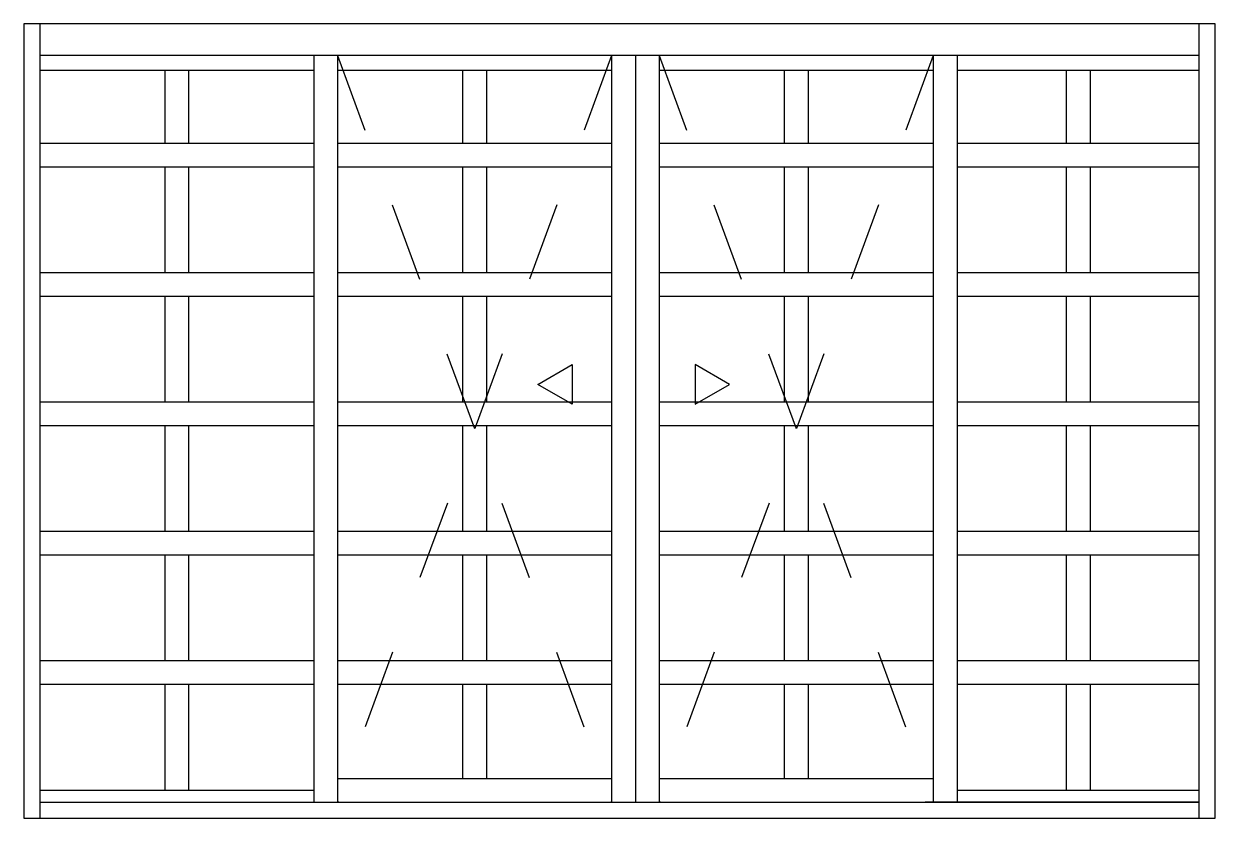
# Model space of a CAD drawing. Header units: millimetres. Extents: x 225.33 to 226.83, y 1295.66 to 1296.66.
import ezdxf

# ---------------------------------------------------------------- set-up
doc = ezdxf.new("R2010")
doc.units = ezdxf.units.MM
doc.header["$LTSCALE"] = 0.5
doc.linetypes.add('HIDDEN2', pattern=[0.1875, 0.125, -0.0625])
doc.layers.add('Gravia_Janelas', color=1, linetype='Continuous')
doc.layers.add('Gravia_Janelas_hidden2', color=1, linetype='HIDDEN2')

msp = doc.modelspace()

# ---------------------------------------------------------------- linework, layer by layer
at = {"layer": 'Gravia_Janelas', "color": 2}
for p, q in [((225.3335, 1296.6597), (225.3335, 1295.6597)), ((226.8335, 1296.6597), (225.3335, 1296.6597)), ((226.8335, 1295.6597), (226.8335, 1296.6597)), ((225.3335, 1295.6597), (226.8335, 1295.6597))]:
    msp.add_line(p, q, dxfattribs=at)
at = {"layer": 'Gravia_Janelas'}
for p, q in [((225.3535, 1296.6597), (225.3535, 1295.6597)), ((226.8135, 1295.6597), (226.8135, 1296.6597)), ((226.8135, 1296.6197), (225.3535, 1296.6197)), ((226.8135, 1296.6197), (225.3535, 1296.6197)), ((225.6985, 1296.6197), (225.6985, 1295.6797)), ((225.7285, 1296.6197), (225.7285, 1295.6797)), ((226.0735, 1296.6197), (226.0735, 1295.6797)), ((226.1035, 1296.6197), (226.1035, 1295.6797)), ((226.1335, 1296.6197), (226.1335, 1295.6797)), ((226.4785, 1296.6197), (226.4785, 1295.6797)), ((226.5085, 1296.6197), (226.5085, 1295.6797)), ((225.6985, 1296.6008), (225.3535, 1296.6008)), ((225.511, 1296.6008), (225.511, 1296.5091)), ((225.541, 1296.6008), (225.541, 1296.5091)), ((226.0735, 1296.6008), (225.7285, 1296.6008)), ((225.886, 1296.6008), (225.886, 1296.5091)), ((225.916, 1296.6008), (225.916, 1296.5091)), ((226.4785, 1296.6008), (226.1335, 1296.6008)), ((226.291, 1296.6008), (226.291, 1296.5091)), ((226.321, 1296.6008), (226.321, 1296.5091)), ((226.8135, 1296.6008), (226.5085, 1296.6008)), ((226.646, 1296.6008), (226.646, 1296.5091)), ((226.676, 1296.6008), (226.676, 1296.5091)), ((225.6985, 1296.5091), (225.3535, 1296.5091)), ((226.0735, 1296.5091), (225.7285, 1296.5091)), ((226.4785, 1296.5091), (226.1335, 1296.5091)), ((226.8135, 1296.5091), (226.5085, 1296.5091)), ((225.6985, 1296.4791), (225.3535, 1296.4791)), ((225.511, 1296.4791), (225.511, 1296.3463)), ((225.541, 1296.4791), (225.541, 1296.3463)), ((226.0735, 1296.4791), (225.7285, 1296.4791)), ((225.886, 1296.4791), (225.886, 1296.3463)), ((225.916, 1296.4791), (225.916, 1296.3463)), ((226.4785, 1296.4791), (226.1335, 1296.4791)), ((226.291, 1296.4791), (226.291, 1296.3463)), ((226.321, 1296.4791), (226.321, 1296.3463)), ((226.8135, 1296.4791), (226.5085, 1296.4791)), ((226.646, 1296.4791), (226.646, 1296.3463)), ((226.676, 1296.4791), (226.676, 1296.3463)), ((225.6985, 1296.3463), (225.3535, 1296.3463)), ((226.0735, 1296.3463), (225.7285, 1296.3463)), ((226.4785, 1296.3463), (226.1335, 1296.3463)), ((226.8135, 1296.3463), (226.5085, 1296.3463)), ((225.6985, 1296.3163), (225.3535, 1296.3163)), ((225.511, 1296.3163), (225.511, 1296.1835)), ((225.541, 1296.3163), (225.541, 1296.1835)), ((226.0735, 1296.3163), (225.7285, 1296.3163)), ((225.886, 1296.3163), (225.886, 1296.1835)), ((225.916, 1296.3163), (225.916, 1296.1835)), ((226.4785, 1296.3163), (226.1335, 1296.3163)), ((226.291, 1296.3163), (226.291, 1296.1835)), ((226.321, 1296.3163), (226.321, 1296.1835)), ((226.8135, 1296.3163), (226.5085, 1296.3163)), ((226.646, 1296.3163), (226.646, 1296.1835)), ((226.676, 1296.3163), (226.676, 1296.1835)), ((225.6985, 1296.1835), (225.3535, 1296.1835)), ((226.0735, 1296.1835), (225.7285, 1296.1835)), ((226.4785, 1296.1835), (226.1335, 1296.1835)), ((226.8135, 1296.1835), (226.5085, 1296.1835)), ((225.6985, 1296.1535), (225.3535, 1296.1535)), ((225.511, 1296.1535), (225.511, 1296.0207)), ((225.541, 1296.1535), (225.541, 1296.0207)), ((226.0735, 1296.1535), (225.7285, 1296.1535)), ((225.886, 1296.1535), (225.886, 1296.0207)), ((225.916, 1296.1535), (225.916, 1296.0207)), ((226.4785, 1296.1535), (226.1335, 1296.1535)), ((226.291, 1296.1535), (226.291, 1296.0207)), ((226.321, 1296.1535), (226.321, 1296.0207)), ((226.8135, 1296.1535), (226.5085, 1296.1535)), ((226.646, 1296.1535), (226.646, 1296.0207)), ((226.676, 1296.1535), (226.676, 1296.0207)), ((225.6985, 1296.0207), (225.3535, 1296.0207)), ((226.0735, 1296.0207), (225.7285, 1296.0207)), ((226.4785, 1296.0207), (226.1335, 1296.0207)), ((226.8135, 1296.0207), (226.5085, 1296.0207)), ((225.6985, 1295.9907), (225.3535, 1295.9907)), ((225.511, 1295.9907), (225.511, 1295.8579)), ((225.541, 1295.9907), (225.541, 1295.8579)), ((226.0735, 1295.9907), (225.7285, 1295.9907)), ((225.886, 1295.9907), (225.886, 1295.8579)), ((225.916, 1295.9907), (225.916, 1295.8579)), ((226.4785, 1295.9907), (226.1335, 1295.9907)), ((226.291, 1295.9907), (226.291, 1295.8579)), ((226.321, 1295.9907), (226.321, 1295.8579)), ((226.8135, 1295.9907), (226.5085, 1295.9907)), ((226.646, 1295.9907), (226.646, 1295.8579)), ((226.676, 1295.9907), (226.676, 1295.8579)), ((225.6985, 1295.8579), (225.3535, 1295.8579)), ((226.0735, 1295.8579), (225.7285, 1295.8579)), ((226.4785, 1295.8579), (226.1335, 1295.8579)), ((226.8135, 1295.8579), (226.5085, 1295.8579)), ((225.6985, 1295.8279), (225.3535, 1295.8279)), ((225.511, 1295.8279), (225.511, 1295.6947)), ((225.541, 1295.8279), (225.541, 1295.6947)), ((226.0735, 1295.8279), (225.7285, 1295.8279)), ((225.886, 1295.8279), (225.886, 1295.7097)), ((225.916, 1295.8279), (225.916, 1295.7097)), ((226.4785, 1295.8279), (226.1335, 1295.8279)), ((226.291, 1295.8279), (226.291, 1295.7097)), ((226.321, 1295.8279), (226.321, 1295.7097)), ((226.8135, 1295.8279), (226.5085, 1295.8279)), ((226.646, 1295.8279), (226.646, 1295.6947)), ((226.676, 1295.8279), (226.676, 1295.6947)), ((225.7285, 1295.7097), (226.0735, 1295.7097)), ((226.1335, 1295.7097), (226.4785, 1295.7097)), ((225.6985, 1295.6947), (225.3535, 1295.6947)), ((226.8135, 1295.6947), (226.5085, 1295.6947)), ((225.3535, 1295.6797), (226.8135, 1295.6797)), ((226.8135, 1295.6797), (226.4685, 1295.6797))]:
    msp.add_line(p, q, dxfattribs=at)
for points in [[(226.0238, 1296.2307), (226.0238, 1296.1807), (225.9805, 1296.2057)], [(226.1788, 1296.2307), (226.1788, 1296.1807), (226.2221, 1296.2057)]]:
    msp.add_lwpolyline(points, close=True, dxfattribs=at)
at = {"layer": 'Gravia_Janelas_hidden2'}
for p, q in [((225.7285, 1296.6197), (226.0735, 1295.6797)), ((226.0735, 1296.6197), (225.7285, 1295.6797)), ((226.1335, 1296.6197), (226.4785, 1295.6797)), ((226.4785, 1296.6197), (226.1335, 1295.6797))]:
    msp.add_line(p, q, dxfattribs=at)

doc.saveas('drawing.dxf')
